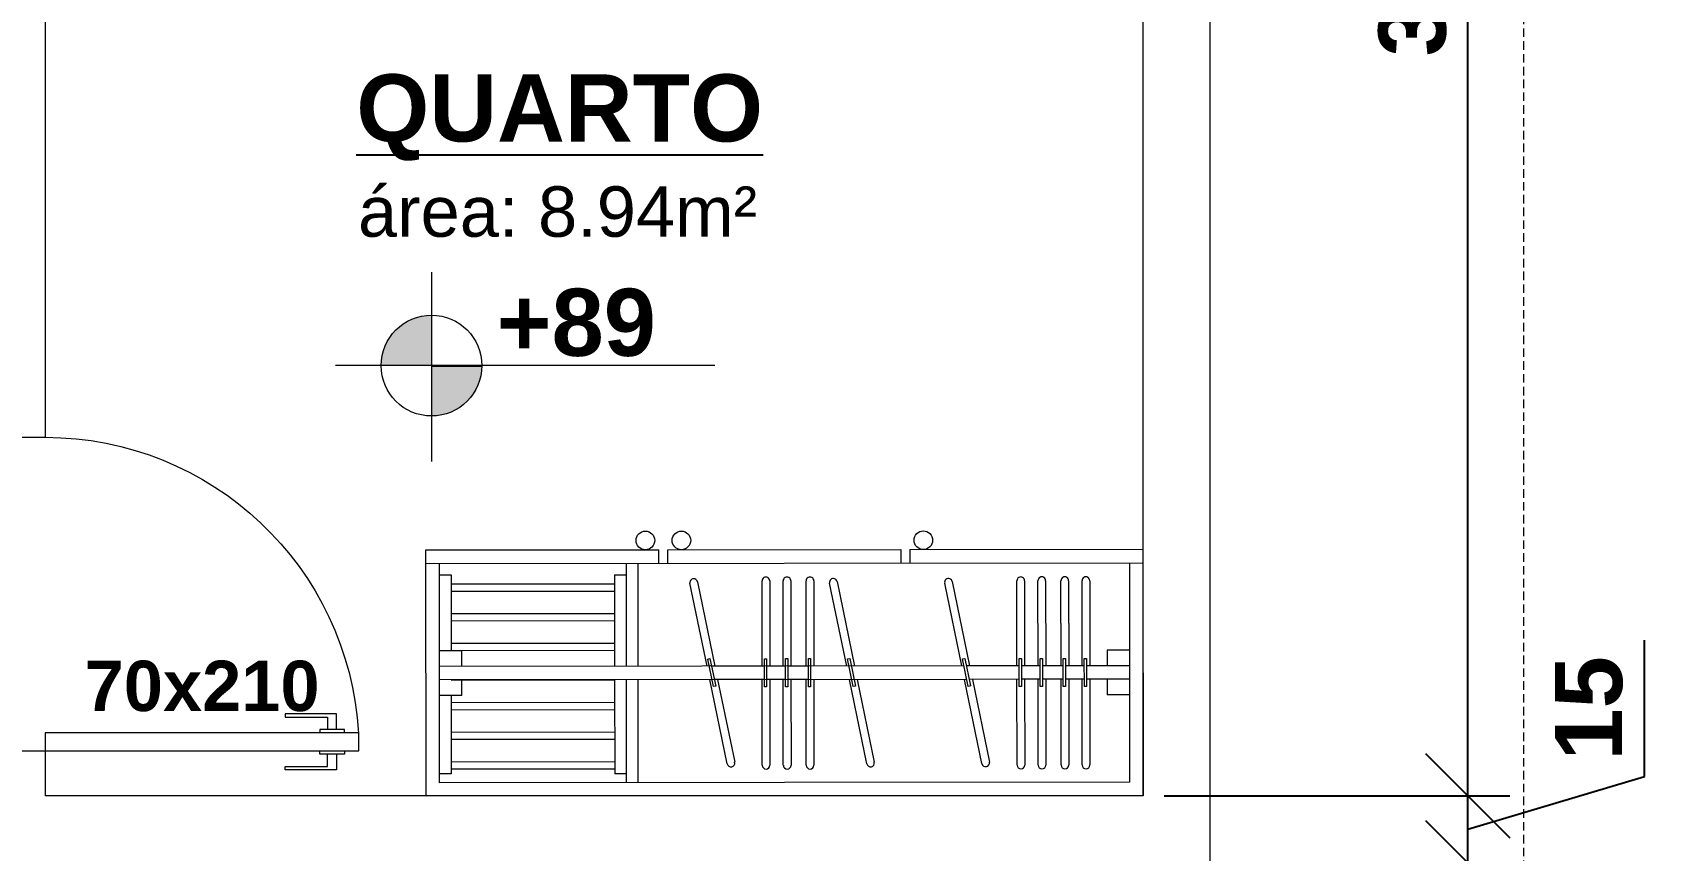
# Model space of a CAD drawing. Header units: centimetres. Extents: x 35234 to 39785, y -7058 to -4021.
# Drawn here: x 35891 to 36256, y -5247.5 to -5065 of the extents above; entities that cross this region are included whole.
import ezdxf

# ---------------------------------------------------------------- set-up
doc = ezdxf.new("R2010")
doc.units = ezdxf.units.CM
doc.header["$LTSCALE"] = 0.3
doc.linetypes.add('HIDDEN', pattern=[9.525, 6.35, -3.175])
for name, color, linetype, lineweight in [('Blocos', 242, 'Continuous', 5), ('Cotas', 250, 'Continuous', 5), ('Paredes', 87, 'Continuous', 20), ('Portas', 152, 'Continuous', 5), ('Projeção Cobertura', 52, 'HIDDEN', 15), ('Simbolos', 1, 'Continuous', 13)]:
    doc.layers.add(name, color=color, linetype=linetype, lineweight=lineweight)
doc.layers.add('Texto', color=102, linetype='Continuous')
doc.styles.add('Cotas', font='')
doc.styles.add('Texto', font='')
doc.styles.get('Cotas').set_extended_font_data('Arial', bold=True)
doc.styles.get('Texto').set_extended_font_data('Arial', bold=True)
doc.dimstyles.new('Cotas', dxfattribs={"dimscale": 0, "dimtxt": 2, "dimasz": 2.5, "dimexe": 1.25, "dimexo": 0.625, "dimtad": 1, "dimtxsty": 'Cotas', "dimblk": 'OBLIQUE', "dimcen": 2.5, "dimclrt": 102, "dimadec": 0, "dimazin": 0, "dimtfac": 1, "dimtmove": 0, "dimatfit": 3, "dimfxl": 1, "dimarcsym": 0})
doc.dimstyles.new('Portas e Janelas', dxfattribs={"dimscale": 0, "dimtxt": 1.5, "dimasz": 2.5, "dimexe": 1.25, "dimexo": 0.625, "dimtad": 1, "dimtxsty": 'Cotas', "dimblk": 'OBLIQUE', "dimcen": 2.5, "dimse1": 1, "dimse2": 1, "dimsd1": 1, "dimsd2": 1, "dimclrt": 102, "dimadec": 0, "dimazin": 0, "dimtfac": 1, "dimtmove": 0, "dimatfit": 3, "dimfxl": 1, "dimarcsym": 0})

# ---------------------------------------------------------------- blocks, each defined once
blk = doc.blocks.new('porta70')
at = {"layer": 'Portas'}
for p, q in [((0, 0), (0, 70)), ((0, 70), (4, 70)), ((4, 70), (4, 0)), ((0, 66.75), (-0.75, 66.75)), ((-0.75, 66.75), (-0.75, 61.25)), ((4, 66.75), (4.75, 66.75)), ((4.75, 66.75), (4.75, 61.25)), ((-0.75, 65), (-4.25, 65)), ((-4.25, 65), (-4.25, 53.5)), ((-3.5, 53.5), (-3.5, 63)), ((-3.5, 63), (-0.75, 63)), ((4.75, 65), (8.25, 65)), ((7.5, 63), (4.75, 63)), ((7.5, 53.5), (7.5, 63)), ((8.25, 65), (8.25, 53.5)), ((-0.75, 61.25), (0, 61.25)), ((4.75, 61.25), (4, 61.25)), ((-4.25, 53.5), (-3.5, 53.5)), ((8.25, 53.5), (7.5, 53.5)), ((4, 0), (0, 0))]:
    blk.add_line(p, q, dxfattribs=at)
blk.add_arc((0, 0), 70, 0, 86.7295, dxfattribs=at)
blk = doc.blocks.new('guarda_roupa')
at = {"layer": 'Blocos'}
for p, q in [((-0.07, 80), (54.93, 80.05)), ((0.07, -80), (-0.07, 80)), ((2.93, 77), (51.93, 77.05)), ((3.07, -77), (2.93, 77)), ((4.92, 74.41), (4.92, 77)), ((22.44, 72.02), (22.43, 77.02)), ((26.04, -40.68), (25.93, 77.02)), ((29.04, -40.06), (28.93, 77.03)), ((32.44, 72.03), (32.43, 77.03)), ((49.37, 77.04), (49.37, 74.45)), ((51.93, 80.05), (52.07, -79.95)), ((54.93, 80.05), (54.98, 28.05)), ((22.43, 74.42), (4.92, 74.41)), ((6, 37.93), (5.96, 74.41)), ((7.61, 37.93), (7.58, 74.41)), ((12.61, 37.93), (12.58, 74.42)), ((14.22, 37.93), (14.19, 74.42)), ((19.22, 37.94), (19.19, 74.42)), ((20.84, 37.94), (20.81, 74.42)), ((25.84, 37.94), (25.81, 74.43)), ((32.45, 37.95), (32.42, 74.43)), ((49.37, 74.45), (32.43, 74.43)), ((34.07, 37.95), (34.03, 74.43)), ((39.07, 37.95), (39.03, 74.44)), ((40.68, 37.96), (40.65, 74.44)), ((45.68, 37.96), (45.65, 74.44)), ((47.29, 37.96), (47.26, 74.45)), ((22.44, 72.02), (25.94, 72.02)), ((28.94, 72.03), (32.44, 72.03)), ((25.97, 37.94), (4.95, 37.92)), ((4.96, 35.33), (4.95, 37.92)), ((49.4, 37.96), (28.97, 37.95)), ((49.4, 37.96), (49.41, 35.37)), ((25.97, 35.35), (2.97, 35.33)), ((51.97, 35.37), (28.97, 35.35)), ((25.97, 32.75), (2.97, 32.73)), ((51.97, 32.77), (28.97, 32.75)), ((51.98, 28.05), (54.98, 28.05)), ((51.98, 26.05), (54.98, 26.05)), ((54.98, 26.05), (55.02, -25.95)), ((28.98, 17.31), (47.48, 21.12)), ((47.82, 19.45), (28.99, 15.56)), ((7.18, 12.82), (25.99, 16.7)), ((25.99, 14.95), (7.53, 11.14)), ((24.42, 15.87), (30.58, 17.13)), ((24.52, 15.38), (24.42, 15.87)), ((30.68, 16.65), (24.52, 15.38)), ((26, 4.51), (25.99, 15.68)), ((29, 4.51), (28.99, 16.3)), ((30.58, 17.13), (30.68, 16.65)), ((6.87, 4.99), (26, 5.01)), ((24.37, 4.01), (24.37, 4.51)), ((24.37, 4.51), (30.65, 4.51)), ((30.65, 4.02), (24.37, 4.01)), ((26, -0.2), (26, 4.01)), ((29, 5.01), (48.01, 5.02)), ((29, -0.2), (29, 4.01)), ((30.65, 4.51), (30.65, 4.02)), ((26, 3.29), (6.87, 3.28)), ((6.87, 0.28), (26, 0.29)), ((48.01, 3.31), (29, 3.29)), ((29, 0.3), (48.01, 0.31)), ((26, -1.42), (6.87, -1.44)), ((24.37, -0.2), (30.66, -0.2)), ((24.37, -0.7), (24.37, -0.2)), ((30.66, -0.7), (24.37, -0.7)), ((26, -5.33), (26, -0.7)), ((29, -5.32), (29, -0.7)), ((48.02, -1.4), (29, -1.42)), ((30.66, -0.2), (30.66, -0.7)), ((6.88, -4.85), (26, -4.83)), ((26.01, -6.54), (6.88, -6.56)), ((24.38, -5.33), (30.66, -5.32)), ((24.38, -5.82), (24.38, -5.33)), ((30.66, -5.82), (24.38, -5.82)), ((29, -4.83), (48.02, -4.81)), ((48.02, -6.52), (29.01, -6.54)), ((30.66, -5.32), (30.66, -5.82)), ((29.01, -13.86), (47.51, -10.05)), ((7.21, -18.36), (26.01, -14.48)), ((24.45, -15.31), (30.61, -14.04)), ((30.71, -14.53), (24.55, -15.8)), ((47.85, -11.73), (29.01, -15.61)), ((30.61, -14.04), (30.71, -14.53)), ((26.01, -16.23), (7.55, -20.03)), ((24.55, -15.8), (24.45, -15.31)), ((55.02, -25.95), (52.02, -25.95)), ((55.02, -27.95), (52.02, -27.95)), ((55.02, -27.95), (55.07, -79.95)), ((29.03, -39.56), (47.53, -35.74)), ((24.47, -41), (30.63, -39.73)), ((47.87, -37.42), (29.04, -41.3)), ((30.63, -39.73), (30.73, -40.22)), ((7.23, -44.05), (26.04, -40.17)), ((26.04, -41.92), (7.58, -45.73)), ((24.57, -41.49), (24.47, -41)), ((30.73, -40.22), (24.57, -41.49)), ((26.05, -52.36), (26.04, -41.19)), ((29.05, -52.36), (29.04, -40.57)), ((6.92, -51.88), (26.05, -51.86)), ((26.05, -53.58), (6.92, -53.59)), ((24.42, -52.36), (30.7, -52.36)), ((24.42, -52.86), (24.42, -52.36)), ((30.7, -52.85), (24.42, -52.86)), ((26.05, -57.07), (26.05, -52.86)), ((29.05, -51.86), (48.06, -51.84)), ((29.05, -57.07), (29.05, -52.85)), ((48.06, -53.56), (29.05, -53.57)), ((30.7, -52.36), (30.7, -52.85)), ((6.92, -56.59), (26.05, -56.57)), ((26.05, -58.29), (6.92, -58.3)), ((24.42, -57.57), (24.42, -57.07)), ((24.42, -57.07), (30.71, -57.07)), ((30.71, -57.56), (24.42, -57.57)), ((26.05, -62.2), (26.05, -57.57)), ((29.05, -56.57), (48.06, -56.56)), ((29.05, -62.19), (29.05, -57.57)), ((48.07, -58.27), (29.05, -58.28)), ((30.71, -57.07), (30.71, -57.56)), ((6.93, -61.72), (26.05, -61.7)), ((29.05, -61.7), (48.07, -61.68)), ((26.06, -63.41), (6.93, -63.43)), ((24.43, -62.2), (30.71, -62.19)), ((24.43, -62.69), (24.43, -62.2)), ((30.71, -62.69), (24.43, -62.69)), ((26.06, -66.91), (26.06, -62.69)), ((29.06, -66.9), (29.06, -62.69)), ((48.07, -63.39), (29.06, -63.41)), ((30.71, -62.19), (30.71, -62.69)), ((6.93, -66.43), (26.06, -66.41)), ((26.06, -68.12), (6.93, -68.14)), ((24.43, -66.91), (30.72, -66.9)), ((24.43, -67.4), (24.43, -66.91)), ((30.72, -67.4), (24.43, -67.4)), ((26.07, -76.98), (26.06, -67.4)), ((29.06, -66.41), (48.07, -66.39)), ((29.07, -76.97), (29.06, -67.4)), ((48.07, -68.1), (29.06, -68.12)), ((30.72, -66.9), (30.72, -67.4)), ((26.06, -71.98), (22.56, -71.98)), ((22.57, -76.98), (22.56, -71.98)), ((32.56, -71.97), (29.06, -71.97)), ((32.57, -76.97), (32.56, -71.97)), ((55.07, -79.95), (0.07, -80)), ((52.07, -76.95), (3.07, -77))]:
    blk.add_line(p, q, dxfattribs=at)
for centre in [(57.05, 31.07), (57.06, 23.03), (57.1, -30.97)]:
    blk.add_circle(centre, 2.08, dxfattribs=at)
for centre, start, end in [((47.65, 20.29), 281.6452, 101.6452), ((7.35, 11.98), 101.6452, 281.6452), ((6.87, 4.13), 90.0505, 270.0505), ((48.01, 4.17), 270.0505, 90.0505), ((6.87, -0.58), 90.0505, 270.0505), ((48.02, -0.54), 270.0505, 90.0505), ((6.88, -5.7), 90.0505, 270.0505), ((48.02, -5.67), 270.0505, 90.0505), ((47.68, -10.89), 281.6452, 101.6452), ((7.38, -19.19), 101.6452, 281.6452), ((47.7, -36.58), 281.6452, 101.6452), ((7.4, -44.89), 101.6452, 281.6452), ((6.92, -52.74), 90.0505, 270.0505), ((48.06, -52.7), 270.0505, 90.0505), ((6.92, -57.45), 90.0505, 270.0505), ((48.07, -57.41), 270.0505, 90.0505), ((6.93, -62.57), 90.0505, 270.0505), ((48.07, -62.54), 270.0505, 90.0505), ((6.93, -67.28), 90.0505, 270.0505), ((48.07, -67.25), 270.0505, 90.0505)]:
    blk.add_arc(centre, 0.856, start, end, dxfattribs=at)
blk = doc.blocks.new('_Oblique')
at = {"color": 0, "linetype": 'ByBlock', "lineweight": -2}
blk.add_line((-0.5, -0.5), (0.5, 0.5), dxfattribs=at)
blk = doc.blocks.new('*D47')
at = {"layer": 'Cotas', "color": 0, "lineweight": -2, "transparency": 16777216}
for p, q in [((36158.49, -4855.31), (36275.68, -4855.31)), ((36266.3, -5690.31), (36266.3, -4855.31)), ((36158.49, -5690.31), (36275.68, -5690.31))]:
    blk.add_line(p, q, dxfattribs=at)
at = {"layer": 'Defpoints', "color": 0, "transparency": 16777216}
for p in [(36153.8, -4855.31), (36266.3, -4855.31), (36153.8, -5690.31)]:
    blk.add_point(p, dxfattribs=at)
at = {"layer": 'Cotas', "color": 0, "lineweight": -2, "transparency": 16777216, "xscale": 18.75000088180639, "yscale": 18.75000088180639, "zscale": 18.75000088180639}
for p, rotation in [((36266.3, -4855.31), 90), ((36266.3, -5690.31), 270)]:
    blk.add_blockref('_Oblique', p, dxfattribs=dict(at, rotation=rotation))
at = {"layer": 'Cotas', "color": 102, "transparency": 16777216, "insert": (36253.95, -5272.81), "char_height": 15, "attachment_point": 5, "rotation": 90, "style": 'Cotas'}
blk.add_mtext('835', dxfattribs=at)
blk = doc.blocks.new('*D52')
at = {"layer": 'Cotas', "color": 0, "lineweight": -2, "transparency": 16777216}
for p, q in [((36158.49, -5250.31), (36220.69, -5250.31)), ((36211.32, -5655.31), (36211.32, -5250.31)), ((36158.49, -5655.31), (36220.69, -5655.31))]:
    blk.add_line(p, q, dxfattribs=at)
at = {"layer": 'Defpoints', "color": 0, "transparency": 16777216}
for p in [(36153.8, -5250.31), (36211.32, -5250.31), (36153.8, -5655.31)]:
    blk.add_point(p, dxfattribs=at)
at = {"layer": 'Cotas', "color": 0, "lineweight": -2, "transparency": 16777216, "xscale": 18.75000088180639, "yscale": 18.75000088180639, "zscale": 18.75000088180639}
for p, rotation in [((36211.32, -5250.31), 90), ((36211.32, -5655.31), 270)]:
    blk.add_blockref('_Oblique', p, dxfattribs=dict(at, rotation=rotation))
at = {"layer": 'Cotas', "color": 102, "transparency": 16777216, "insert": (36198.97, -5452.81), "char_height": 15, "attachment_point": 5, "rotation": 90, "style": 'Cotas'}
blk.add_mtext('405', dxfattribs=at)
blk = doc.blocks.new('*D53')
at = {"layer": 'Cotas', "color": 0, "lineweight": -2, "transparency": 16777216}
for p, q in [((36250.7, -5231), (36250.7, -5200.61)), ((36211.32, -5242.81), (36250.7, -5231)), ((36143.49, -5235.31), (36220.69, -5235.31)), ((36211.32, -5250.31), (36211.32, -5235.31)), ((36158.49, -5250.31), (36220.69, -5250.31))]:
    blk.add_line(p, q, dxfattribs=at)
at = {"layer": 'Defpoints', "color": 0, "transparency": 16777216}
for p in [(36138.8, -5235.31), (36211.32, -5235.31), (36153.8, -5250.31)]:
    blk.add_point(p, dxfattribs=at)
at = {"layer": 'Cotas', "color": 0, "lineweight": -2, "transparency": 16777216, "xscale": 18.75000088180639, "yscale": 18.75000088180639, "zscale": 18.75000088180639}
for p, rotation in [((36211.32, -5235.31), 90), ((36211.32, -5250.31), 270)]:
    blk.add_blockref('_Oblique', p, dxfattribs=dict(at, rotation=rotation))
at = {"layer": 'Cotas', "color": 102, "transparency": 16777216, "insert": (36238.35, -5215.8), "char_height": 15, "attachment_point": 5, "rotation": 90, "style": 'Cotas'}
blk.add_mtext('15', dxfattribs=at)
blk = doc.blocks.new('*D54')
at = {"layer": 'Cotas', "color": 0, "lineweight": -2, "transparency": 16777216}
for p, q in [((36143.49, -4870.31), (36220.69, -4870.31)), ((36211.32, -5235.31), (36211.32, -4870.31)), ((36143.49, -5235.31), (36220.69, -5235.31))]:
    blk.add_line(p, q, dxfattribs=at)
at = {"layer": 'Defpoints', "color": 0, "transparency": 16777216}
for p in [(36138.8, -4870.31), (36211.32, -4870.31), (36138.8, -5235.31)]:
    blk.add_point(p, dxfattribs=at)
at = {"layer": 'Cotas', "color": 0, "lineweight": -2, "transparency": 16777216, "xscale": 18.75000088180639, "yscale": 18.75000088180639, "zscale": 18.75000088180639}
for p, rotation in [((36211.32, -4870.31), 90), ((36211.32, -5235.31), 270)]:
    blk.add_blockref('_Oblique', p, dxfattribs=dict(at, rotation=rotation))
at = {"layer": 'Cotas', "color": 102, "transparency": 16777216, "insert": (36198.97, -5052.81), "char_height": 15, "attachment_point": 5, "rotation": 90, "style": 'Cotas'}
blk.add_mtext('365', dxfattribs=at)
blk = doc.blocks.new('*D84')
at = {"layer": 'Defpoints', "color": 0, "transparency": 16777216}
for p in [(35893.8, -5221.31), (35963.8, -5221.31), (35963.8, -5221.31)]:
    blk.add_point(p, dxfattribs=at)
at = {"layer": 'Cotas', "color": 102, "transparency": 16777216, "insert": (35928.8, -5210.88), "char_height": 11.25, "attachment_point": 5, "style": 'Cotas'}
blk.add_mtext('70x210', dxfattribs=at)

msp = doc.modelspace()

# ---------------------------------------------------------------- hatches: boundary and pattern name
at = {"layer": 'Simbolos'}
h = msp.add_hatch(color=256, dxfattribs=at)
h.dxf.hatch_style = 1
h.paths.add_polyline_path([(35979.999, -5139.296), (35979.999, -5128.047, 0.4142136), (35968.75, -5139.296)])
h.paths.add_polyline_path([(35991.248, -5139.394), (35979.999, -5139.394), (35979.999, -5150.546, 0.4116619)])

# ---------------------------------------------------------------- linework, layer by layer
at = {"layer": 'Paredes'}
for p, q in [((35893.802, -4855.312), (35893.802, -5155.312)), ((36153.802, -5250.312), (36153.802, -4855.312)), ((36138.802, -5235.312), (36138.802, -4870.312)), ((35878.802, -5155.312), (35893.802, -5155.312)), ((35878.802, -5225.312), (35893.802, -5225.312)), ((35893.802, -5225.312), (35893.802, -5235.312)), ((36138.802, -5235.312), (35893.802, -5235.312))]:
    msp.add_line(p, q, dxfattribs=at)
at = {"layer": 'Projeção Cobertura'}
msp.add_line((36223.802, -5760.312), (36223.802, -4785.312), dxfattribs=at)
at = {"layer": 'Simbolos'}
for p, q in [((35979.999, -5118.411), (35979.999, -5160.731)), ((36043.268, -5139.296), (35958.565, -5139.296)), ((35979.999, -5139.394), (35991.248, -5139.394))]:
    msp.add_line(p, q, dxfattribs=at)
msp.add_circle((35979.999, -5139.296), 11.25, dxfattribs=at)

# ---------------------------------------------------------------- block references
at = {"layer": 'Blocos', "rotation": 90}
msp.add_blockref('guarda_roupa', (36058.802, -5235.382), dxfattribs=at)
at = {"layer": 'Portas', "xscale": -1, "rotation": 270}
msp.add_blockref('porta70', (35893.802, -5225.312), dxfattribs=at)

# ---------------------------------------------------------------- texts
at = {"layer": 'Texto', "char_height": 15, "attachment_point": 1, "style": 'Texto'}
for s, width, gutter_width, insert in [('\\pi9.22455;{\\LQUARTO\\P\\pi9.61209;\\fArial|b0|i0|c0|p34;\\H0.75x;\\lárea: 8.94m²}', 107.49753, 12.5, (35953.98, -5074.285)), ('+89', 5.76926, 2, (35994.557, -5122.141))]:
    msp.add_mtext_dynamic_manual_height_columns(s, width=width, gutter_width=gutter_width, heights=[0], dxfattribs=dict(at, insert=insert))

# ---------------------------------------------------------------- dimensions: what is measured, and where the dimension line sits
at = {"layer": 'Cotas'}
for base, p1, p2, picture, middle in [((36266.302, -4855.312), (36153.802, -5690.312), (36153.802, -4855.312), '*D47', (36253.951, -5272.812)), ((36211.317, -4870.312), (36138.802, -5235.312), (36138.802, -4870.312), '*D54', (36198.971, -5052.812)), ((36211.317, -5235.312), (36153.802, -5250.312), (36138.802, -5235.312), '*D53', (36238.353, -5226.31)), ((36211.317, -5250.312), (36153.802, -5655.312), (36153.802, -5250.312), '*D52', (36198.971, -5452.812))]:
    dim = msp.add_linear_dim(base=base, p1=p1, p2=p2, angle=90, dimstyle='Cotas', override={"dimscale": 7.5, "dimtmove": 1}, dxfattribs=at)
    dim.commit()
    dim.dimension.update_dxf_attribs({"geometry": picture, "text_midpoint": middle})
dim = msp.add_linear_dim(base=(35963.802, -5221.312), p1=(35893.802, -5221.312), p2=(35963.802, -5221.312), text='<>x210', dimstyle='Portas e Janelas', override={"dimscale": 7.500001}, dxfattribs=at)
dim.commit()
dim.dimension.update_dxf_attribs({"geometry": '*D84', "text_midpoint": (35928.802, -5210.88)})

doc.saveas('drawing.dxf')
